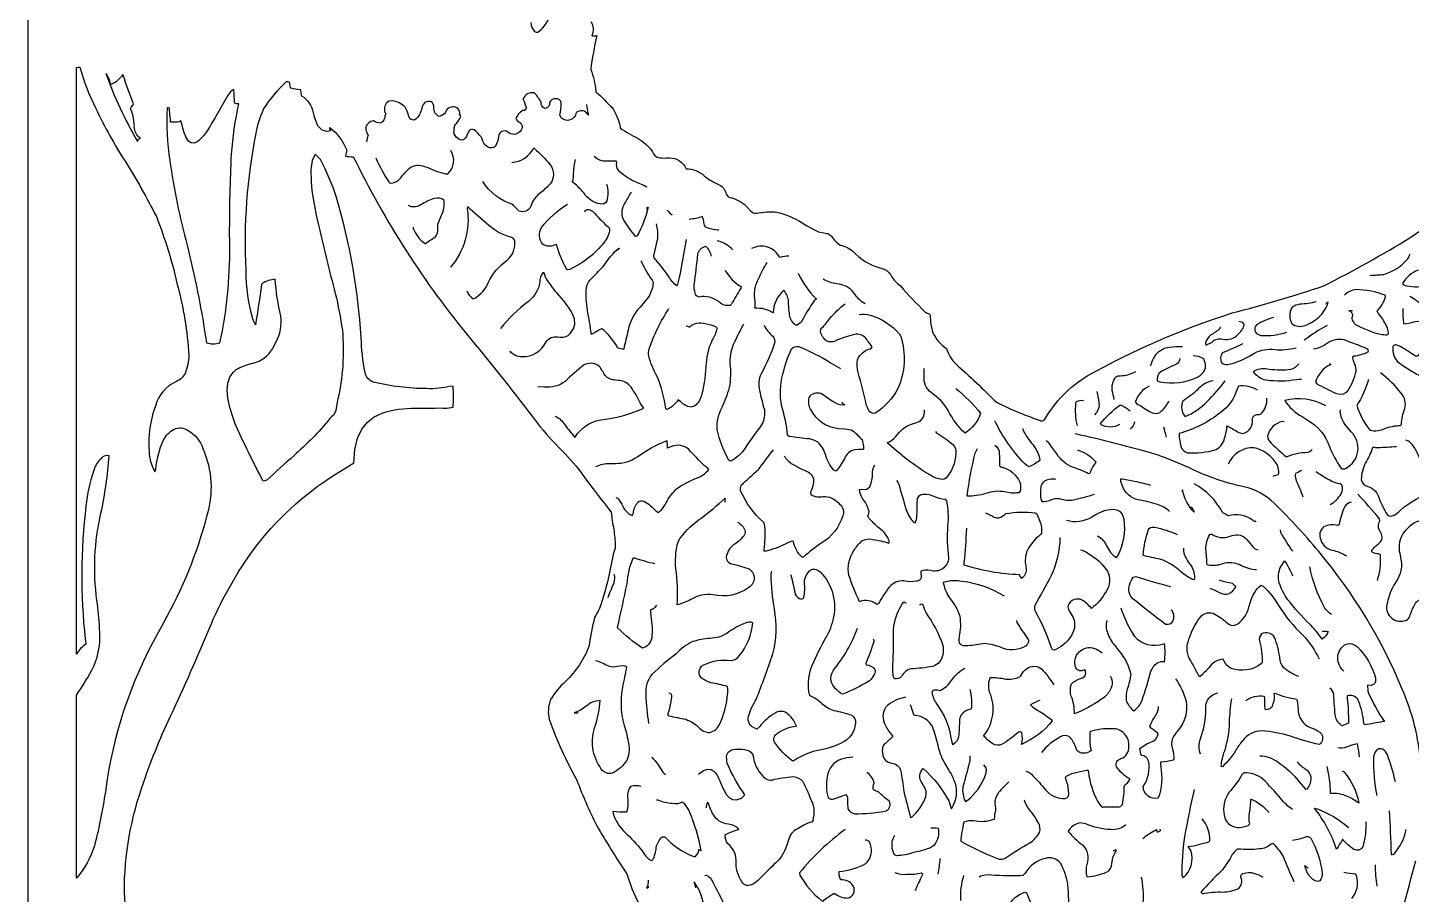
# Model space of a CAD drawing. Extents: x 1.4 to 96.1, y 1 to 80.1.
# Drawn here: x 22.92 to 37.49, y 58.17 to 67.3 of the extents above; entities that cross this region are included whole.
import ezdxf

# ---------------------------------------------------------------- set-up
doc = ezdxf.new("R2010")
doc.units = 0
doc.linetypes.add('0', pattern=[0])
doc.layers.add('1', color=7, linetype='0')

msp = doc.modelspace()

# ---------------------------------------------------------------- linework, layer by layer
at = {"layer": '1'}
msp.add_lwpolyline([(52.935673, 80.146736), (22.935673, 80.146736), (22.935673, 80.118958), (22.921783, 80.118958), (22.921783, 42.118965), (52.921783, 42.118965), (52.921783, 42.146744), (52.935673, 42.146744)], close=True, dxfattribs=at)
for points in [[(28.219883, 67.348724, 0.180106), (28.256884, 67.255211, 0.228585), (28.29196, 67.249832, 0.139585), (28.405794, 67.387749)], [(28.850063, 67.359016, -0.237573), (28.862162, 67.213226), (28.862904, 67.208351, 0.040184), (28.913027, 67.212288, 0.024789), (28.848402, 66.853584, -0.074087), (28.902134, 66.628571), (28.907534, 66.615654, -0.034327), (29.072035, 66.451775), (29.073158, 66.455276), (29.07284, 66.459511, -0.075355), (29.160236, 66.256042), (29.160101, 66.246262), (29.157001, 66.240974, 0.04537), (29.348045, 66.129326, -0.105131), (29.499313, 65.988937, 0.314037), (29.563875, 65.930138, 0.095591), (29.641611, 65.924278), (29.678698, 65.924133, -0.301096), (29.852055, 65.810913, -0.194696), (30.044415, 65.7351, 0.084783), (30.200462, 65.642342, -0.239147), (30.273493, 65.543137, 0.275434), (30.331974, 65.503746, -0.147913), (30.497751, 65.400566), (30.531839, 65.367325, 0.254363), (30.595152, 65.340645, -0.080604), (30.808973, 65.352966, -0.102669), (31.115799, 65.21209), (31.247286, 65.147324), (31.32147, 65.132683, -0.236747), (31.39871, 65.079697, 0.101426), (31.475254, 65.006989, -0.15401), (31.638386, 64.911674, 0.135956), (31.932161, 64.75589, -0.182213), (32.013344, 64.679482, 0.085092), (32.105019, 64.578918, 0.02067), (32.369297, 64.301178, 0.066077), (32.41246, 64.282692, -0.137799), (32.423134, 64.267693, 0.074519), (32.449944, 64.082779, 0.129091), (32.592857, 63.91748, 0.111741), (32.694164, 63.750809, -0.016649), (33.118546, 63.351006, 0.032816), (33.598843, 63.152748), (33.625927, 63.16568, -0.129402), (34.075909, 63.627594, -0.051087), (35.60157, 64.291199, 0.018583), (36.564304, 64.577202, 0.021866), (37.481121, 65.089249, 0.103119), (38.098881, 65.716461, -0.049353)], [(23.949707, 58.07151), (23.939314, 58.188698, -0.08734), (24.145252, 59.355007, -0.031894), (24.44692, 60.088882, 0.00878), (24.879135, 61.072659, -0.056735), (25.339409, 61.851379, -0.092198), (26.215984, 62.625069), (26.356144, 62.711601), (26.365356, 62.854843), (26.393478, 62.97242), (26.438356, 63.066833), (26.497835, 63.140587), (26.569756, 63.196228), (26.651966, 63.236244, -0.088591), (27.006388, 63.288151, -0.006593), (27.33445, 63.290291), (27.399086, 63.298126, 0.061103), (27.399502, 63.518066), (27.376333, 63.519211, -0.074713), (27.123188, 63.495193, -0.059541), (26.559452, 63.56274, -0.257765), (26.473368, 63.663902, -0.042011), (26.432762, 64.034248, 0.055087), (26.172913, 65.50901, 0.042961), (26.004269, 65.906143), (25.948572, 65.962891), (25.915928, 65.895927), (25.902245, 65.799553), (25.904837, 65.678337, 0.040335), (25.986912, 65.202431, 0.01012), (26.160063, 64.49707, -0.019807), (26.234264, 64.111961, -0.076617), (26.184616, 63.368568), (26.170088, 63.290443, -0.214215), (26.12063, 63.196484), (26.100241, 63.175282, -0.042149), (25.722767, 62.788284, 0.005942), (25.440241, 62.529968), (25.400728, 62.52076, -0.018497), (25.103727, 63.132309, -0.046614), (25.029404, 63.396217), (25.023151, 63.476906), (25.0298, 63.55043), (25.05117, 63.615303, -0.205605), (25.174761, 63.723957, -0.034045), (25.325788, 63.772511, 0.212036), (25.515726, 63.946968), (25.535965, 63.986755, 0.163249), (25.586065, 64.256683, -0.034915), (25.527039, 64.647156, 0.121644), (25.389997, 64.600227), (25.384129, 64.586418, -0.006106), (25.319099, 64.167839), (25.2953, 64.216446, -0.066513), (25.220383, 64.73864, -0.0598), (25.325985, 66.18647, -0.056897), (25.405226, 66.436218, -0.062513), (25.645918, 66.727608, -0.147627), (25.675896, 66.723701), (25.683437, 66.661362), (25.692068, 66.661407, 0.043227), (25.791422, 66.645576), (25.792797, 66.641769), (25.799753, 66.584785), (25.80513, 66.578293, -0.22327), (25.926105, 66.399155, 0.019967), (25.964121, 66.283623), (25.974232, 66.266899, 0.351883), (26.112898, 66.212914, -0.255279), (26.103359, 66.246109, -0.114643), (26.281454, 66.007355, -0.031199), (26.265879, 65.943512, 0.042031), (26.347921, 65.934677), (26.379221, 65.879623, 0.061069), (27.633608, 63.960861, -0.007606), (28.31727, 63.093784, 0.031121), (28.57897, 62.808578, -0.039173), (28.794197, 62.544262, 0.007988), (29.064905, 62.194901, 0.031209), (29.091354, 62.011253, -0.021856), (29.107723, 61.838455), (29.105408, 61.815773, 0.029598), (29.043032, 61.539356, -0.0313), (28.938818, 61.173378, 0.029595), (28.889999, 61.083267, 0.036974), (28.832012, 60.788597, -0.116851), (28.583311, 60.411224, 0.074741), (28.426331, 60.2202, 0.155691), (28.412777, 60.008553, 0.040889), (28.703264, 59.370171, 0.027972), (28.909777, 58.897301, 0.015228), (29.227831, 58.383942, 0.036219), (29.357203, 58.063644)], [(28.804392, 66.486099, 0.050361), (28.825682, 66.374237), (28.819368, 66.382561, 0.447966), (28.696184, 66.401291, -0.620908), (28.537481, 66.346886, -0.272839), (28.530067, 66.408638, 0.053508), (28.537657, 66.508278, 0.436422), (28.476038, 66.544937, 0.464323), (28.414177, 66.487144, -0.364896), (28.360954, 66.444923, -0.272914), (28.326614, 66.510796, 0.043959), (28.262194, 66.603149), (28.250559, 66.609306, 0.358572), (28.13883, 66.548859), (28.138609, 66.538727, -0.043592), (28.170074, 66.455513, -0.425158), (28.134109, 66.422279, 0.163577), (28.059708, 66.339172, 0.001775), (28.085188, 66.305634, -0.611326), (28.10676, 66.20356, -0.420843), (27.974621, 66.196152, 0.622379), (27.878513, 66.147903, -0.112118), (27.846022, 66.049026, -0.360643), (27.763597, 66.039307, -0.217883), (27.714813, 66.099861, -0.008758), (27.69697, 66.144737, 0.051085), (27.621534, 66.220291, 0.359191), (27.56933, 66.208618), (27.557276, 66.19046, -0.129257), (27.512762, 66.116714), (27.497805, 66.112206, -0.44392), (27.409843, 66.215118, -0.078646), (27.416821, 66.264252, 0.068087), (27.481766, 66.359695, 0.321498), (27.469166, 66.37925, 0.589477), (27.380554, 66.458534), (27.367624, 66.454613, 0.24024), (27.321772, 66.406456, -0.199025), (27.252354, 66.360382, -0.343918), (27.198885, 66.457184, 0.254515), (27.169121, 66.515648, 0.495067), (27.070856, 66.448204, -0.171736), (26.997522, 66.323753, -0.468227), (26.93186, 66.373268, 0.071944), (26.894962, 66.459724, 0.164153), (26.759876, 66.524223), (26.726744, 66.520607), (26.699169, 66.503685), (26.679953, 66.470451, 0.118344), (26.680977, 66.40239, -0.552582), (26.681459, 66.372314, -0.325956), (26.636572, 66.291687, -0.163861), (26.563452, 66.314415, 0.300534), (26.479906, 66.247894, 0.089337), (26.497663, 66.170563, -0.343656), (26.507101, 66.159142, 0.118156), (26.490723, 66.099327), (26.480265, 66.097214)], [(26.586138, 65.924126, 0.045069), (26.730637, 65.660912), (26.754457, 65.657555, 0.20548), (26.845106, 65.711609, -0.035362), (26.944183, 65.818199, -0.255385), (27.098848, 65.835388), (27.126127, 65.826248, 0.04753), (27.321165, 65.755562), (27.345976, 65.757584, 0.361346), (27.376067, 66.00132)], [(28.017675, 65.877182, 0.263169), (28.251163, 66.030807), (28.276394, 66.002663, -0.057273), (28.435345, 65.832596, -0.359953), (28.397295, 65.62561, -0.04008), (28.292957, 65.536316, 0.128093), (28.216331, 65.408867, -0.396628), (28.095238, 65.36499, -0.056826), (28.029203, 65.432846, -0.17812), (27.712243, 65.675339)], [(29.015081, 65.649017, -0.138322), (29.018049, 65.470009, -0.372823), (28.946777, 65.43895, -0.201065), (28.775778, 65.554741, 0.054205), (28.668947, 65.660797), (28.658052, 65.674438, 0.073199), (28.668341, 65.765068, -0.034268), (28.686851, 65.907944)], [(29.441795, 65.616661, 0.024517), (29.310467, 65.674522, -0.094452), (29.137596, 65.797058, -0.197625), (29.122925, 65.875221), (29.118246, 65.889725, -0.004409), (28.980122, 65.891151, -0.149602), (28.883791, 65.940307)], [(29.441792, 65.373917, 0.369497), (29.44075, 65.39312, -0.45843), (29.453281, 65.404434, -0.076367), (29.334541, 65.099434), (29.321577, 65.095322, -0.025929), (29.196863, 65.270279, -0.28521), (29.213615, 65.454285, 0.005505), (29.277677, 65.5681)], [(26.980022, 65.195908), (26.981394, 65.182571, 0.146068), (27.098557, 65.026756), (27.110641, 65.023087, -0.022938), (27.210737, 65.090218, 0.271115), (27.238382, 65.181595, -0.136073), (27.250006, 65.250061), (27.275726, 65.31562, 0.130283), (27.30706, 65.476494), (27.283157, 65.494148, 0.188071), (27.179947, 65.489273, 0.060974), (27.046991, 65.421745, -0.13567), (26.958654, 65.408867), (26.930788, 65.422455)], [(27.54343, 64.522926, 0.075861), (27.604284, 64.440994), (27.627222, 64.447281, 0.170147), (27.768814, 64.609802, -0.124293), (27.970774, 64.846176, 0.250937), (28.048376, 65.055428), (28.029516, 65.08342, -0.122923), (27.776468, 65.213966, -0.022103), (27.552427, 65.410507), (27.548433, 65.388557, -0.218595), (27.373901, 64.77516)], [(28.785322, 65.357735, -0.460565), (28.846779, 65.372566, -0.078755), (28.872869, 65.357437, 0.02712), (29.021957, 65.206146), (29.038605, 65.195915), (29.04707, 65.174072, -0.165905), (28.989758, 65.035912, -0.119175), (28.627512, 64.749374), (28.602482, 64.744232), (28.594046, 64.755798, -0.058866), (28.488476, 65.011642), (28.464317, 65.005737, -0.288524), (28.346195, 65.015572, -0.335892), (28.330805, 65.189781, -0.088327), (28.604794, 65.438652)], [(30.196737, 65.163544, -0.09732), (30.056557, 65.196632), (30.052643, 65.204163, -0.166809), (30.039146, 65.25927, 0.075095), (30.024345, 65.305588, -0.058713), (29.884914, 65.276817)], [(29.852087, 65.066444, -0.014961), (29.763931, 64.592903), (29.75198, 64.576416, -0.078662), (29.668642, 64.678619, 0.016079), (29.535694, 64.85257), (29.516562, 64.870689), (29.512714, 64.890472, 0.0051), (29.554499, 65.07312, 0.101656), (29.540264, 65.228271)], [(29.376146, 64.839882), (29.386353, 64.823853, 0.050213), (29.494312, 64.636604), (29.50555, 64.614571, -0.187399), (29.413198, 64.40744), (29.367813, 64.354057, 0.139887), (29.243731, 64.109848, 0.009313), (29.196924, 63.911629), (29.192131, 63.908813, -0.029362), (29.136536, 63.919128), (29.131226, 63.924576), (29.122076, 63.945381, 0.072003), (28.973719, 64.121208), (28.961941, 64.125427, -0.024603), (28.855227, 64.066193, 0.018485), (28.813662, 64.322319, -0.054124), (28.803495, 64.554176, -0.189172), (28.870661, 64.666573, 0.003597), (28.991375, 64.794525, -0.075154), (29.143404, 64.974274, -1.004128), (29.143923, 64.965973, -0.009267), (29.129972, 64.953163)], [(30.262386, 64.742798, 0.128108), (30.430691, 64.568726), (30.428404, 64.553459, 0.014059), (30.331064, 64.383453), (30.315008, 64.370598, -0.256259), (30.199133, 64.40757, 0.220336), (29.988678, 64.459282, -0.365477), (29.948486, 64.49926, -0.082159), (29.937803, 64.590019, 0.011519), (29.975828, 64.91156, -0.274524), (30.055954, 64.993446, -0.210891), (30.114677, 64.888443)], [(30.344444, 64.953163), (30.342478, 64.959549, 0.117585), (30.196167, 65.048561), (30.180326, 65.050262)], [(30.93527, 64.888443, 0.105685), (30.840069, 64.874649, 0.416268), (30.541381, 64.969346)], [(31.033735, 64.710434, 0.100304), (31.224493, 64.439758), (31.202587, 64.419296, 0.039625), (31.073637, 64.210602, -0.102944), (31.022795, 64.164246), (31.004978, 64.16256, -0.206761), (30.942606, 64.272697, -0.043414), (30.931448, 64.416794, 0.146645), (30.88191, 64.529922, 0.20969), (30.768728, 64.292183, 0.157845), (30.576693, 64.340683, 0.060779), (30.573442, 64.474747, -0.135547), (30.614857, 64.650757, -0.03331), (30.705506, 64.8237)], [(37.050262, 64.687035, 0.011066), (37.196415, 64.697838, 0.145733), (37.448551, 64.859665, 0.069331), (37.472827, 64.909264)], [(37.557343, 64.742592, 0.158843), (37.393803, 64.601013), (37.406078, 64.586098, 0.123636), (37.640694, 64.577217, 0.085611), (38.088963, 64.719765, 0.087981), (38.172199, 64.755775, 0.270494), (38.175762, 64.84346, 0.410429), (38.11256, 64.890411, 0.053402), (38.0457, 64.881912, 0.027273), (37.842335, 64.88131, 0.128833), (37.684113, 64.812035)], [(28.013968, 63.868935, -0.013889), (27.998442, 63.890251, 0.229282), (28.125387, 63.834141, 0.313962), (28.378849, 63.986477, -0.298042), (28.500765, 64.039963), (28.532043, 64.037498, 0.248634), (28.63265, 64.073578), (28.668774, 64.122536), (28.682358, 64.174187), (28.676941, 64.227974), (28.656061, 64.283333, 0.061583), (28.494457, 64.49894, -0.033863), (28.374275, 64.667282), (28.357113, 64.714828), (28.346333, 64.714806, 0.163909), (28.311899, 64.615181, -0.201667), (28.192724, 64.41375, 0.063787), (27.899082, 64.127861)], [(31.739443, 64.386772, -0.132113), (31.619507, 64.503845, 0.20498), (31.440849, 64.597672, -0.086015), (31.296331, 64.645698)], [(36.867149, 64.312035, 0.035241), (36.830341, 64.312737, -0.53812), (36.859375, 64.239326), (36.859375, 64.2304, 0.075953), (36.889515, 64.17852, 0.075371), (37.1646, 64.06633, 0.043486), (37.230698, 64.062492), (37.245811, 64.075806, 0.149833), (37.212223, 64.180595, 0.060183), (37.132744, 64.293488), (37.126034, 64.312263, 0.12445), (37.215336, 64.461594), (37.212811, 64.477051, 0.092886), (36.904137, 64.537216, 0.170726), (36.782635, 64.478706)], [(31.673803, 64.273506, -0.163438), (31.789627, 64.266495, -0.156065), (32.099701, 64.066925), (32.113213, 64.043129, -0.178415), (32.08284, 63.495689, -0.128811), (31.843224, 63.237091, -0.392379), (31.777044, 63.26469, -0.056433), (31.748671, 63.326477, 0.025243), (31.663061, 63.664207, -0.088845), (31.657951, 63.797089), (31.666771, 63.821724, -0.204859), (31.796488, 63.915115), (31.810411, 63.93364, 0.034644), (31.732836, 64.037102, 0.274275), (31.611917, 64.061691, 0.061132), (31.416124, 63.991821, -0.14991), (31.335613, 63.993393, -0.180048), (31.267382, 64.093643), (31.269733, 64.119881, 0.036349), (31.363369, 64.231209, -0.04915), (31.526096, 64.386772)], [(36.486835, 64.409264, -0.047943), (36.313709, 64.382927, 0.080089), (36.232922, 64.354073, 0.293035), (36.230434, 64.18174), (36.243866, 64.168358, 0.248977), (36.387959, 64.168091, 0.200075), (36.604645, 64.377319), (36.610744, 64.407837, 0.175362), (36.585434, 64.381485)], [(37.402401, 64.339813), (37.398746, 64.332329, 0.03643), (37.404434, 64.187302), (37.408756, 64.17572, 0.045212), (37.513222, 64.198708, -0.19882), (37.687031, 64.164482, 0.078634), (37.790066, 64.123329), (37.787601, 64.146591), (37.772827, 64.179245), (37.752655, 64.212471, 0.093108), (37.472828, 64.464813)], [(29.852087, 64.160225, -0.049372), (29.884697, 64.142654, -0.267562), (30.05382, 64.17942, -0.055216), (30.172506, 64.143341), (30.175846, 64.126839, -0.086968), (30.128654, 64.006737, 0.107404), (30.064667, 63.763779, -0.038351), (30.019976, 63.43996), (30.010185, 63.411331, -0.203748), (29.929487, 63.305222), (29.901825, 63.299965, -0.174627), (29.797306, 63.356522), (29.770403, 63.376137, -0.146161), (29.649666, 63.274811), (29.640209, 63.280289, 0.062866), (29.548746, 63.622437, -0.06791), (29.460442, 63.836048, -0.090388), (29.463942, 63.914314, -0.062289), (29.67156, 64.338226)], [(36.036095, 64.242592, 0.073238), (35.858269, 64.165253, 0.585862), (35.884743, 64.059914), (35.9058, 64.054588, 0.105203), (36.176952, 64.089813)], [(30.67268, 64.160225, 0.091313), (30.7649, 64.045509, -0.222774), (30.783678, 63.971863, -0.047532), (30.641279, 63.651894, 0.159503), (30.626276, 63.474075, 0.024224), (30.676453, 63.274464, -0.162196), (30.65065, 63.119431, 0.005314), (30.445288, 62.829071, -0.10841), (30.319666, 62.729599), (30.304199, 62.73967, -0.075588), (30.178701, 63.065521, -0.144621), (30.23317, 63.298946, 0.034067), (30.310469, 63.506187, 0.068788), (30.317068, 63.759678, -0.135977), (30.38168, 64.023102, -0.000745), (30.45933, 64.176407)], [(35.472672, 64.14537), (35.477047, 64.136406), (35.472713, 64.126518, -0.053018), (35.374565, 64.056664, 0.17299), (35.319744, 63.972977), (35.323021, 63.953606, 0.120986), (35.40773, 64.001137, -0.212087), (35.505905, 64.01487, 0.258599), (35.661102, 64.06369, 0.12349), (35.727013, 64.159004, 0.371505), (35.700218, 64.19519), (35.669868, 64.200928)], [(35.712128, 63.964813, -0.006118), (35.498695, 63.870438, 0.31793), (35.493805, 63.765045, 0.178055), (35.549782, 63.747932, 0.098766), (35.835365, 63.869209, -0.153117), (36.050545, 63.905811, 0.07207), (36.275551, 63.923149)], [(36.627693, 63.756485), (36.626526, 63.759605, 0.012481), (36.638771, 63.747398, 0.222357), (36.47802, 63.562408), (36.491947, 63.544373, 0.009588), (36.688374, 63.447075), (36.717648, 63.438736, 0.296262), (36.819801, 63.471687, 0.080921), (36.906193, 63.679661, 0.14235), (36.889912, 63.753918, -0.052542), (36.87064, 63.824333), (36.881828, 63.839493, 0.098164), (37.031502, 63.88237), (37.036732, 63.892349), (37.032581, 63.903229), (37.01857, 63.915192, 0.009817), (36.779572, 64.007545, 0.23425), (36.582943, 63.958107, -0.093159), (36.458664, 63.909264)], [(37.670029, 63.978699, 0.549083), (37.593552, 63.933838), (37.587208, 63.90239, -0.232759), (37.545918, 63.833679), (37.529289, 63.837669), (37.508926, 63.8489, 0.04206), (37.355305, 63.944794), (37.333351, 63.952126, 0.611827), (37.292297, 63.918789, 0.298244), (37.383858, 63.74823, 0.047436), (37.601833, 63.620247), (37.610691, 63.609962, 0.121244), (37.638012, 63.451008, 0.259706), (37.716652, 63.408398, 0.160531), (37.74194, 63.423706, 0.071786), (37.778229, 63.536293, 0.063897), (37.881683, 63.891537, 0.118442), (37.867226, 63.950928)], [(31.493269, 63.351089, 0.077493), (31.524189, 63.322815, -0.196365), (31.427191, 63.342907, -0.042846), (31.289272, 63.433578, 0.33976), (31.155615, 63.416023), (31.145447, 63.399124, 0.212643), (31.163876, 63.273975, 0.255489), (31.455046, 63.076134), (31.523552, 63.069611, -0.12252), (31.609079, 63.051559, -0.012757), (31.704733, 62.957336, -0.059312), (31.720997, 62.856789), (31.713158, 62.852684), (31.667887, 62.852997), (31.630875, 62.849083, 0.289146), (31.519283, 62.756569, -0.050465), (31.431797, 62.625237), (31.407988, 62.636192, -0.133013), (31.321074, 62.799854, 0.12259), (31.238079, 62.929558, 0.126357), (31.154772, 62.96476, -0.033166), (30.938992, 62.991676), (30.920818, 63.004852, 0.049729), (30.860544, 63.307976, -0.12179), (30.871977, 63.646732, -0.059184), (30.963383, 63.911995, -0.286467), (31.037331, 63.936974, -0.049822), (31.379593, 63.764175), (31.476858, 63.707115)], [(34.742352, 63.733902, -0.064604), (34.799526, 63.856106, -0.210165), (34.940784, 63.929638, -0.060014), (35.078274, 63.937034)], [(35.050102, 63.812035, -0.219625), (35.014462, 63.75164, 0.038763), (34.848438, 63.671345, 0.279199), (34.813148, 63.578339), (34.840706, 63.567749, 0.165512), (35.234909, 63.614777), (35.26878, 63.637428, 0.312785), (35.317757, 63.767059), (35.301235, 63.809662, 0.117956), (35.19096, 63.839813)], [(28.473497, 63.205444, -0.160533), (28.576267, 63.112225, 0.01266), (28.682734, 62.981392, -0.247921), (29.002392, 63.172688, 0.078308), (29.406958, 63.290024, -0.076232), (29.360401, 63.36533, 0.050074), (29.258303, 63.527851, 0.18365), (29.138525, 63.581436), (29.108343, 63.584549, -0.197137), (28.999479, 63.631805, 0.028995), (28.938696, 63.730873, 0.301661), (28.772102, 63.740921, 0.015154), (28.579733, 63.570938, -0.201805), (28.359814, 63.511009), (28.292967, 63.512909)], [(32.69133, 63.496727, -0.046175), (32.952343, 63.237358, -0.177265), (32.789799, 63.025894, -0.096282), (32.612877, 63.264107, 0.111831), (32.431541, 63.452332, -0.244932), (32.357487, 63.623062, -0.026308), (32.359077, 63.708206)], [(34.359905, 63.381485, -0.00714), (34.33815, 63.474892, -0.188134), (34.37458, 63.6157, -0.238374), (34.427074, 63.629707, 0.107346), (34.585278, 63.673149)], [(36.331894, 63.589813), (36.305702, 63.589302), (36.279556, 63.587624, -0.07266), (35.95858, 63.582539, -0.176294), (35.823135, 63.672752), (35.839397, 63.686516, -0.164584), (35.991646, 63.700516, 0.061395), (36.220066, 63.698135, 0.177668), (36.303722, 63.756485)], [(37.036175, 63.589813, -0.065468), (36.913315, 63.316376, 0.087458), (37.042316, 63.068638, 0.232567), (37.111961, 63.051273, 0.098486), (37.206966, 63.075043, -0.075701), (37.372631, 63.107079), (37.384785, 63.118294, -0.109041), (37.419086, 63.283974, 0.25366), (37.37915, 63.446594, 0.071863), (37.162945, 63.659263)], [(34.726131, 63.52037, 0.205111), (34.583199, 63.35746), (34.584408, 63.350662, 0.218658), (34.637283, 63.315285, 0.059958), (34.772358, 63.234806, 0.28442), (34.85862, 63.25898, 0.101672), (34.937416, 63.367592)], [(35.867069, 63.478706, 0.180658), (35.665928, 63.519684), (35.653114, 63.490044, -0.17491), (35.478676, 63.243599, -0.101817), (35.041603, 63.021034, 0.075305), (35.067986, 62.869057, 0.210484), (35.130009, 62.820114, 0.096222), (35.431301, 62.853085, 0.226234), (35.521961, 62.972748, 0.067586), (35.545906, 63.10228, -0.032865), (35.657074, 63.040016, 0.084878), (35.717648, 63.022682, 0.380985), (35.814011, 63.172302, -0.422976), (35.870926, 63.221039), (35.885277, 63.223274), (35.899632, 63.225487, 0.244033), (35.965671, 63.39537)], [(35.402245, 63.575928), (35.377945, 63.573158, 0.13701), (35.231838, 63.479713, -0.060765), (35.080681, 63.365219, 0.271014), (35.106483, 63.199547, 0.101812), (35.33659, 63.35968, 0.040592), (35.529015, 63.575928)], [(34.035938, 63.367592, 0.15388), (33.958912, 63.353874), (33.9534, 63.343109, 0.08999), (33.968273, 63.105133)], [(34.176792, 63.464813, -0.020492), (34.201427, 63.324055, -0.210993), (34.151439, 63.219826)], [(36.585434, 63.312035, 0.194736), (36.154819, 63.36792, 0.123601), (36.336452, 63.200676), (36.390026, 63.166603, -0.190164), (36.624989, 62.884396, 0.057619), (36.746376, 62.658939, 0.375769), (36.801357, 62.658077, 0.501562), (36.855061, 63.037888), (36.816048, 63.086807, -0.152418), (36.73922, 63.241676), (36.740376, 63.27037)], [(32.477974, 63.043617, 0.060324), (32.493809, 63.023972, -0.036961), (32.660851, 62.907722, -0.220238), (32.693428, 62.806828, -0.170203), (32.58606, 62.550293, -0.2513), (32.51302, 62.544975, -0.046389), (32.45713, 62.563698, -0.059933), (31.988199, 62.910286), (31.973412, 62.927574, 0.157738), (32.056751, 62.987427), (32.098816, 63.034561, -0.160361), (32.235882, 63.123886), (32.270611, 63.135544, 0.358335), (32.361931, 63.244476), (32.363098, 63.27018)], [(34.416248, 63.117592, -0.267911), (34.221626, 63.114113), (34.216248, 63.127655, -0.072128), (34.418995, 63.318977), (34.433197, 63.320366, -0.079277), (34.528935, 63.256485)], [(33.397041, 63.075996), (33.398315, 63.061142, 0.077978), (33.506161, 62.901337, -0.085994), (33.574142, 62.762405), (33.574711, 62.738976, -0.079109), (33.462746, 62.669815), (33.44014, 62.684006), (33.414429, 62.705711, -0.076092), (33.101628, 63.156899)], [(34.57119, 63.14537), (34.573147, 63.138138, -0.100225), (34.526966, 63.066414)], [(36.148781, 63.14537), (36.132996, 63.147423, 0.310869), (35.97406, 62.993172, 0.156076), (35.989429, 62.944221, 0.029783), (36.173897, 62.774803, -0.110679), (36.39307, 62.824142, 0.159546), (36.444581, 62.853706)], [(29.113554, 62.347778, -0.255459), (29.148371, 62.32045, -0.061863), (29.197819, 62.233284, 0.157826), (29.283386, 62.158577), (29.297342, 62.18541, -0.126878), (29.345446, 62.298668, -0.281379), (29.406233, 62.310928, -0.089269), (29.535357, 62.206871), (29.561436, 62.188309, 0.096168), (29.665131, 62.329163, -0.08664), (29.77142, 62.454964, -0.048421), (29.99165, 62.562923, 0.11043), (30.090359, 62.641808), (30.079288, 62.661026), (30.04785, 62.682877, -0.016559), (29.880379, 62.854855, 0.279324), (29.698265, 62.88485), (29.657635, 62.868721, 0.012516), (29.652596, 62.943687, 0.063836), (29.430645, 62.833694), (29.337742, 62.774147, -0.165701), (29.109806, 62.703941), (29.051466, 62.702202, 0.126705), (28.900207, 62.671425)], [(33.971451, 62.849434, -0.126843), (34.166744, 62.723984), (34.162445, 62.711609, 0.118642), (34.102142, 62.599709), (34.08926, 62.598732, 0.047638), (33.930008, 62.662441, -0.154642), (33.754391, 62.807358, -0.004867), (33.670876, 62.922832), (33.657623, 62.935352), (33.643219, 62.946533)], [(37.588306, 59.464813), (37.586552, 59.549095, 0.08302), (37.391018, 60.329861, 0.076802), (36.512596, 61.778488, 0.030519), (36.008564, 62.319748, 0.135483), (35.678635, 62.469582, -0.053417), (35.150318, 62.658897, 0.021661), (34.814621, 62.796692, 0.014612), (33.950138, 63.018196)], [(37.331974, 62.881485, 0.004197), (37.133862, 62.869934), (37.11211, 62.872234), (37.090736, 62.876877), (37.07877, 62.870522, -0.044566), (37.003998, 62.713432, 0.112167), (36.960594, 62.534985, 0.30416), (37.030426, 62.464977, -0.261987), (37.147564, 62.337513, 0.042145), (37.230919, 62.168518, 0.376376), (37.305134, 62.162827, 0.093059), (37.368134, 62.211491, -0.092394), (37.728378, 62.418251), (37.728085, 62.437706), (37.708374, 62.470757, 0.006992), (37.532345, 62.85442, 0.090649), (37.455563, 62.942833), (37.430573, 62.950928)], [(30.886032, 62.784706, 0.136167), (30.973017, 62.699665, 0.027296), (31.142223, 62.614555, -0.321896), (31.191856, 62.490959, -0.09143), (31.160746, 62.402565), (31.166113, 62.375648, 0.147024), (31.295351, 62.356792, -0.228665), (31.45289, 62.293648), (31.468164, 62.279472, -0.344465), (31.500975, 62.153202, -0.191), (31.274775, 61.866657, 0.034006), (31.089125, 61.72049), (31.073442, 61.721008, -0.172709), (30.982931, 61.885384), (30.970251, 61.888794), (30.949787, 61.881565, -0.034285), (30.73469, 61.792931), (30.694191, 61.781914), (30.674976, 61.783745), (30.674768, 61.798943, 0.044308), (30.681803, 62.045246), (30.67724, 62.065002), (30.67065, 62.084183, -0.117171), (30.426949, 62.419254, -0.225059), (30.434368, 62.479706, -0.004831), (30.61474, 62.643219, -0.004233), (30.771153, 62.849434)], [(33.101627, 62.897972, -0.296085), (33.149437, 62.810116, -0.014841), (33.150757, 62.688545, 0.338506), (33.18351, 62.667416, -0.219029), (33.365417, 62.509663, -0.141225), (33.368099, 62.414719), (33.353931, 62.397484, -0.096365), (33.203529, 62.406925, 0.13471), (33.008125, 62.39077, -0.086528), (32.812294, 62.363083, -0.031505), (32.896816, 62.815216), (32.908291, 62.842964), (32.921097, 62.865616)], [(36.031994, 62.574165, -0.018099), (36.088894, 62.591476, 0.233756), (36.054165, 62.723335, 0.185159), (35.830757, 62.872437, 0.315851), (35.560321, 62.69751)], [(32.067684, 62.525787), (32.079952, 62.50827), (32.091007, 62.485435, -0.012079), (32.167542, 62.221035, 0.088582), (32.246716, 62.086487), (32.264751, 62.081238), (32.272781, 62.098396), (32.278339, 62.117943, 0.029292), (32.285019, 62.303787), (32.287525, 62.323624, -0.441635), (32.358559, 62.382614, -0.131087), (32.455475, 62.360962, 0.039832), (32.578243, 62.329033), (32.592377, 62.320686, -0.076943), (32.605427, 62.046791, 0.049633), (32.615982, 61.709457, -0.486129), (32.423855, 61.579521, 0.158587), (32.323643, 61.570572), (32.322834, 61.548378), (32.327957, 61.521355, -0.457954), (32.279888, 61.4678, -0.103784), (32.145237, 61.468967, 0.227852), (31.992128, 61.406593, 0.022619), (31.874386, 61.227585), (31.861982, 61.22123, 0.27317), (31.678825, 61.250648, -0.035527), (31.566387, 61.52924, -0.20474), (31.619364, 61.788189, -0.085618), (31.704088, 61.890198, -0.21094), (31.817564, 61.907017, -0.038081), (31.987762, 61.86792), (31.993572, 61.885063, 0.149397), (31.886669, 62.023823, -0.027976), (31.777203, 62.130753), (31.764326, 62.152542, 0.267038), (31.774, 62.218513, 0.108754), (31.709787, 62.336002, -0.110497), (31.676329, 62.43261), (31.696623, 62.436134), (31.726917, 62.431702, 0.364781), (31.7953, 62.48238, 0.103726), (31.815624, 62.618195, -0.101517), (31.837921, 62.687607)], [(36.331894, 62.631485, -0.012589), (36.267582, 62.602249, 0.110846), (36.269543, 62.540855, -0.014507), (36.345982, 62.353706)], [(34.151985, 62.380142, -0.014845), (33.929676, 62.318356, -0.11909), (33.788448, 62.333557, 0.160232), (33.683048, 62.316051, -0.093014), (33.604595, 62.300949), (33.59383, 62.318237, -0.089782), (33.591473, 62.470833, -0.303937), (33.691502, 62.543533, -0.082451), (33.741688, 62.541961)], [(34.939747, 62.202133, 0.119966), (34.815479, 62.273933, 0.043742), (34.610462, 62.32246, -0.243952), (34.444935, 62.468933), (34.427998, 62.516121), (34.429848, 62.543297), (34.44376, 62.543045, -0.035725), (34.742805, 62.477226)], [(35.842396, 62.105034), (35.847424, 62.095131), (35.846809, 62.091049, -0.150567), (35.813419, 62.110893, 0.22747), (35.560738, 62.15419, 0.033326), (35.501934, 62.187782, 0.140391), (35.202339, 62.493423)], [(36.633183, 62.273285, 0.107345), (36.749561, 62.387611, 0.185937), (36.755821, 62.479218), (36.738663, 62.491653, -0.109272), (36.623783, 62.532696, -0.045483), (36.486836, 62.617592)], [(30.393675, 62.088852, -0.188096), (30.474251, 61.995903, -0.229798), (30.45549, 61.938999, -0.097199), (30.35121, 61.849022, 0.18645), (30.274643, 61.718544, 0.320871), (30.320965, 61.652168, -0.0188), (30.505411, 61.601345, -0.601811), (30.512785, 61.40118, -0.21739), (30.13534, 61.323147, 0.179014), (29.902916, 61.273712, -0.059725), (29.758305, 61.216949, 0.056112), (29.744556, 61.601505, -0.071256), (29.760284, 61.850548), (29.773518, 61.886505), (29.791117, 61.918076, -0.086957), (30.012585, 62.130383, 0.015106), (30.263405, 62.340424, 0.075648), (30.262387, 62.299225)], [(35.169514, 62.250679, -0.135069), (35.199577, 62.194511, -0.14599), (35.083187, 62.418571), (35.079762, 62.42514), (35.075832, 62.42379), (35.071045, 62.412498)], [(37.129784, 61.472908, 0.097004), (37.161888, 61.744133), (37.13966, 61.754959, -0.130016), (37.075306, 61.771477, -0.247371), (37.071449, 61.789246, -0.101702), (37.152992, 61.869923, 0.374676), (37.165638, 61.974968), (37.152493, 62.003677, -0.263352), (37.154568, 62.103874), (37.152515, 62.123505, 0.019911), (36.923489, 62.381485)], [(33.003155, 62.185951, -0.072859), (33.095921, 62.141632, 0.308351), (33.188179, 62.155716), (33.203625, 62.166595), (33.218601, 62.178108, -0.074197), (33.52795, 62.186195), (33.544247, 62.177353), (33.566013, 62.124153, -0.134548), (33.593113, 61.97332), (33.583721, 61.956902, 0.126655), (33.437737, 61.773129, 0.152108), (33.432945, 61.603619, -0.276642), (33.383514, 61.49482, 0.012969), (33.36179, 61.535141, -0.07079), (32.781094, 61.636192), (32.781178, 61.66433, 0.01495), (32.806217, 62.024117)], [(34.184807, 61.943207, -0.188085), (34.277958, 61.83979, 0.13363), (34.382191, 61.714668), (34.396416, 61.734322, 0.15757), (34.463444, 62.11898), (34.4548, 62.148941, 0.330543), (34.369732, 62.218464, 0.171686), (34.176846, 62.170921), (34.122334, 62.141708, -0.211998), (33.856571, 62.105033)], [(36.853062, 62.298149, 0.197598), (36.786911, 62.253082, 0.070742), (36.726944, 62.064323), (36.713329, 62.052925, 0.201342), (36.566929, 62.038475, 0.357676), (36.532845, 61.901352, 0.288599), (36.67384, 61.788551, -0.096488), (36.805222, 61.73246)], [(37.57143, 62.103706, 0.174591), (37.385788, 61.944855, 0.173254), (37.364811, 61.760803), (37.373039, 61.715988, -0.226383), (37.322155, 61.455315, 0.112156), (37.226379, 61.198635, 0.577844), (37.446224, 61.061947, 0.168526), (37.47543, 61.112965, -0.047134), (37.532204, 61.236729, -0.231195), (37.638271, 61.287376, 0.14829), (37.74194, 61.328491), (37.749916, 61.347183, -0.282435), (37.781647, 61.471035), (37.798874, 61.490513), (37.817734, 61.508408, 0.157375), (37.971031, 61.733524, -0.026835), (38.040985, 61.895855, 0.207159), (38.028255, 62.070171, 0.162156), (37.993652, 62.093582, 0.043246), (37.861504, 62.079201), (37.85965, 62.086037, 0.103512), (37.877689, 62.179092), (37.873543, 62.185707, -0.028612), (37.726372, 62.228706)], [(34.00428, 61.797569), (34.020332, 61.793381, -0.140995), (34.288589, 61.571655, -0.281157), (34.273323, 61.357208, -0.103984), (34.118752, 61.180634, 0.070251), (34.023689, 61.267643, 0.433871), (33.873684, 61.21191, 0.231023), (33.885628, 61.154739, 0.02792), (33.928711, 61.082817, -0.260499), (33.897945, 60.879524, -0.152502), (33.727539, 60.738586), (33.70845, 60.742393), (33.699299, 60.764023, 0.042017), (33.527958, 61.155899, -0.151596), (33.527805, 61.212818, 0.000475), (33.699387, 61.529163, 0.104923), (33.790923, 61.927025)], [(35.087456, 61.813751), (35.088211, 61.784668, 0.1303), (35.169331, 61.627346, -0.179259), (35.201275, 61.482475), (35.184326, 61.483398, -0.060065), (35.042141, 61.583607, 0.062561), (34.873768, 61.687294, 0.026326), (34.677849, 61.732018), (34.663403, 61.74015, -0.060024), (34.718983, 62.009495, -0.295277), (34.771908, 62.036194), (34.787788, 62.036278, -0.046754), (35.021809, 61.959389)], [(35.85881, 61.587189), (35.841396, 61.586197, -0.08429), (35.672905, 61.641727, 0.185834), (35.474464, 61.640652, -0.131549), (35.336491, 61.640228, 0.023987), (35.324329, 61.804035, -0.151158), (35.367424, 61.95892, -0.253832), (35.385948, 61.961021, 0.234839), (35.569199, 61.937981), (35.600746, 61.946274, -0.314051), (35.755692, 61.905655, -0.020319), (35.826107, 61.820995, 0.169068), (35.875225, 61.79757)], [(36.104992, 62.007935, 0.046376), (36.113224, 61.976021, 0.023127), (36.236278, 61.781387)], [(29.540264, 61.214989), (29.536238, 61.211601, -0.268231), (29.477476, 61.163628), (29.478146, 61.133232), (29.481071, 61.100037, -0.07255), (29.490828, 60.866554, -0.277824), (29.392614, 60.760277, -0.04796), (29.132006, 60.975945, -0.000244), (29.231834, 61.438812, -0.085017), (29.296951, 61.713837), (29.310003, 61.711632, 0.022225), (29.523853, 61.651924)], [(36.548111, 60.939888, -0.052362), (36.612507, 60.937431, -0.144829), (36.547665, 60.856987, 0.056697), (36.413773, 61.016685, -0.027295), (36.187733, 61.270306, -0.078339), (36.096909, 61.450348, -0.165464), (36.111771, 61.618645), (36.15057, 61.682251, -0.065255), (36.236279, 61.522461)], [(36.649536, 61.115128, -0.138854), (36.568886, 61.196205, -0.07321), (36.416813, 61.61956)], [(29.031496, 61.295914, -0.014648), (29.096039, 61.452732, 0.135083), (29.09714, 61.538643)], [(30.951681, 61.538643), (30.956247, 61.530838, -0.006399), (31.001429, 61.329926, 0.255562), (31.067335, 61.277634, 0.271), (31.09267, 61.295746, 0.070067), (31.098547, 61.449986, -0.215118), (31.164137, 61.586269, -0.300525), (31.241669, 61.580139), (31.263247, 61.56411, -0.268871), (31.397264, 61.056343, -0.085646), (31.306007, 60.842506, 0.030111), (31.160034, 60.534405, 0.130888), (31.149002, 60.273209), (31.169128, 60.256004, -0.089763), (31.280231, 60.179222, 0.086998), (31.407255, 60.103966, -0.044248), (31.596495, 60.054409, -0.304042), (31.635572, 59.971375, -0.275279), (31.48621, 59.762043, -0.078035), (31.221571, 59.680691, 0.091081), (30.996902, 59.581131), (30.975866, 59.570747, -0.07608), (30.782461, 59.770756, -0.403228), (30.814632, 59.864532, -0.139406), (31.014446, 59.939232, 0.155714), (30.902412, 60.083862, 0.264069), (30.788752, 60.076004, 0.102396), (30.627691, 59.935623), (30.598009, 59.908722), (30.56777, 59.923866, -0.421913), (30.515234, 60.063148, -0.063618), (30.589966, 60.22084, 0.012331), (30.766489, 60.701363, 0.118268), (30.781628, 61.173901, -0.032675), (30.74752, 61.538322, -0.046372), (30.754736, 61.571007)], [(33.331394, 61.053169), (33.335663, 61.032249, 0.041611), (33.448132, 60.864685, -0.435822), (33.420822, 60.780346, -0.251338), (33.163795, 60.770142, 0.067497), (32.997513, 60.808792, -0.008523), (32.818447, 60.785278), (32.787834, 60.786072, -0.512345), (32.727551, 60.858658), (32.730011, 60.88118, 0.096841), (32.736748, 61.095627, 0.09149), (32.622257, 61.301407, -0.106643), (32.56295, 61.454971, -0.138157), (32.758617, 61.46743, -0.105796), (33.2001, 61.312095)], [(34.956158, 61.166451), (34.964226, 61.161858, -0.375662), (34.952179, 61.018654, -0.21818), (34.900074, 61.011406, -0.009374), (34.555077, 61.28212, -0.293116), (34.52187, 61.425957, -0.093836), (34.559994, 61.510437), (34.587276, 61.515427, 0.013279), (34.956158, 61.40918)], [(35.366459, 61.392998, -0.041919), (35.482174, 61.340858, 0.134692), (35.561333, 61.333008, 0.177216), (35.63892, 61.40918, -0.052114), (35.605705, 61.441917, -0.005308), (35.464928, 61.473915)], [(36.302216, 60.462814, -0.086448), (36.143494, 60.554195, -0.187382), (36.102859, 60.661259, 0.061337), (36.046421, 60.873688, 0.40884), (35.909676, 60.912132, 0.247434), (35.888123, 60.838562, -0.068503), (35.91647, 60.611855), (35.913769, 60.60479), (35.909622, 60.598518, -0.256934), (35.591381, 60.547226, -0.180165), (35.517662, 60.624153), (35.505527, 60.645813, 0.218031), (35.35384, 60.554131, -0.027964), (35.258923, 60.45916), (35.245602, 60.47818, 0.021705), (35.151974, 60.647282, -0.217355), (35.149719, 60.865276, -0.099017), (35.282227, 61.106422, -0.353956), (35.437565, 61.108421, -0.043164), (35.564407, 61.014507, 0.322578), (35.659725, 61.019093, 0.180969), (35.77644, 61.192039), (35.795002, 61.247879, -0.157521), (35.906006, 61.425369), (35.931168, 61.409401, -0.075725), (36.088215, 61.211861, 0.06405), (36.34304, 60.901146, -0.073654), (36.515282, 60.648598)], [(32.313858, 61.214989, -0.448404), (32.340912, 61.224846, -0.005087), (32.378387, 61.12886, -0.071578), (32.552956, 60.799942, -0.223072), (32.520512, 60.61578, -0.137826), (32.450668, 60.569664, -0.034373), (32.217823, 60.543007, 0.23419), (32.124786, 60.467457, -0.287868), (32.045769, 60.439438), (32.034031, 60.46563, -0.050278), (32.032913, 60.63763, 0.010594), (32.034508, 60.959534, -0.106623), (32.119579, 61.212997), (32.140072, 61.246597, -0.41196), (32.166154, 61.231171)], [(34.283276, 61.053169, 0.182381), (34.290138, 60.921875, 0.104183), (34.36631, 60.78875), (34.409, 60.733101, -0.122859), (34.533485, 60.488388, -0.072516), (34.494675, 60.329449, 0.09107), (34.485561, 60.210785, 0.136691), (34.566341, 60.100899, 0.135262), (34.653713, 60.21241, 0.008399), (34.746254, 60.518955), (34.754379, 60.537354, -0.221988), (34.84375, 60.618561, -0.103496), (34.888027, 60.61869, 0.074771), (34.888153, 60.807983), (34.835625, 60.794365, -0.339125), (34.55455, 60.920013, -0.061077), (34.430981, 61.182632)], [(29.67156, 60.292587, -0.362966), (29.700378, 60.248444, -0.031891), (29.65844, 60.055161), (29.672585, 60.04879, 0.001322), (29.848494, 60.011898, -0.139694), (29.993073, 59.918125, 0.152983), (30.084509, 59.872826, 0.270355), (30.196339, 59.94529), (30.215425, 59.978973, 0.097685), (30.292645, 60.336494), (30.286932, 60.356773, 0.031978), (30.111979, 60.397362, -0.101087), (30.009914, 60.452557, -0.529547), (30.049217, 60.590321, -0.151321), (30.315786, 60.631104, 0.271266), (30.412636, 60.681187, 0.150821), (30.554594, 61.026649), (30.537771, 61.036263, 0.126141), (30.455994, 61.017181, 0.060933), (30.282507, 60.917004, -0.13588), (30.102253, 60.864502, 0.059518), (29.920975, 60.829811, 0.102522), (29.748276, 60.70018, 0.032723), (29.497156, 60.489067, 0.203251), (29.428862, 60.2682, 0.037436), (29.458204, 59.968941)], [(31.82151, 60.858978, -0.161414), (31.829138, 60.828461, -0.013477), (31.745338, 60.601318), (31.74922, 60.585152, -0.236556), (31.837954, 60.538364, -0.258275), (31.832882, 60.485603, -0.128843), (31.78227, 60.418312, -0.048446), (31.499281, 60.276962, -0.17943), (31.378391, 60.414116, -0.177505), (31.403444, 60.529518, 0.083318), (31.657385, 60.972252)], [(34.316101, 60.470596, -0.307109), (34.305466, 60.302753, -0.128026), (34.219162, 60.219666, -0.052322), (33.941113, 60.068481, 0.093393), (33.907215, 60.256454, -0.130248), (33.904579, 60.373871, -0.188675), (33.940434, 60.411533, -0.078319), (34.02639, 60.448921, 0.438414), (34.050652, 60.53244), (34.019882, 60.523827, -0.474854), (33.948395, 60.580219, -0.640135), (34.173286, 60.749352, -0.064693), (34.234043, 60.713341)], [(36.777874, 60.519135, -0.480337), (36.779633, 60.792839, -0.26584), (36.888374, 60.79599), (36.921516, 60.774834, -0.122348), (37.110325, 60.448471), (37.111317, 60.431793, -0.39505), (37.072113, 60.370106), (37.062881, 60.368999), (37.026531, 60.371056, 0.092253), (37.035915, 60.288773, 0.041186), (37.202946, 59.988403), (37.188259, 59.987823, -0.014893), (36.994083, 59.9552), (36.987953, 59.976494), (36.982563, 60.001122, 0.08153), (36.922661, 60.223694, 0.343601), (36.813179, 60.257771), (36.81245, 60.231853, -0.0281), (36.824245, 59.971748, -0.052484), (36.761459, 59.943886, -0.199977), (36.690639, 60.029739, -0.028736), (36.671574, 60.270809, 0.199624), (36.630169, 60.341133)], [(28.900208, 60.632416, -0.054062), (29.034906, 60.573597, 0.17047), (29.132246, 60.573116, -0.132237), (29.226343, 60.568848, -0.015003), (29.181608, 60.347431, 0.126243), (29.217844, 59.8899, -0.042371), (29.252043, 59.715351, -0.067409), (29.240774, 59.608849), (29.227646, 59.579323, -0.139724), (29.075541, 59.445156, -0.340999), (28.96023, 59.487991, -0.251334), (28.89852, 59.950352, 0.060451), (28.946953, 60.209229, 0.183911), (28.802298, 60.149376, -0.095033), (28.675716, 60.081772, 0.05363), (28.719673, 60.082207)], [(32.839035, 60.324951, -0.103837), (32.852589, 60.117393), (32.812084, 60.107239, 0.282287), (32.730618, 60.011078, -0.023115), (32.720581, 59.826416, -0.198157), (32.661743, 59.743988), (32.640671, 59.835243, 0.119857), (32.495049, 60.169834, -0.10381), (32.442181, 60.29707, -0.370812), (32.467484, 60.321339, -0.146067), (32.527157, 60.316025, 0.14608), (32.642326, 60.417755, -0.080272), (32.768661, 60.541862), (32.789799, 60.551498)], [(33.577568, 60.21167, 0.062403), (33.477077, 60.163055, 0.076923), (33.568134, 60.099487, -0.061472), (33.70723, 59.997765, -0.126526), (33.383045, 59.748482, 0.114885), (33.387497, 59.870682, 0.43862), (33.351788, 59.876503, -0.041025), (33.174114, 59.745365, -0.251998), (33.082817, 59.755402, -0.090298), (32.985107, 59.839531, 0.280365), (33.047749, 60.299541, -0.162934), (33.054813, 60.452026, -0.059227), (33.21442, 60.436493, 0.131541), (33.364555, 60.460453), (33.372463, 60.467724), (33.378902, 60.476318, -0.278044), (33.519974, 60.571735, -0.159615), (33.593979, 60.544312, -0.036682), (33.725277, 60.373497)], [(35.005398, 60.438232, -0.089432), (35.116257, 60.201488, -0.230018), (35.030823, 59.898811, 0.067559), (34.970882, 59.804497, 0.167664), (34.974369, 59.699337, -0.049153), (34.987026, 59.590996), (34.979485, 59.582909, -0.055765), (34.847454, 59.561539), (34.847515, 59.538525), (34.848694, 59.515537, -0.130284), (34.822353, 59.180771, -0.472364), (34.664444, 59.302742, 0.191712), (34.721832, 59.573559, 0.295748), (34.646286, 59.632607, -0.045749), (34.630684, 59.703331), (34.637978, 59.713135, -0.066465), (34.770912, 59.78302, 0.242079), (34.82114, 59.859253), (34.814632, 59.870995, -0.091139), (34.735138, 59.935616, -0.076511), (34.802555, 60.060532, 0.140871), (34.824872, 60.146942)], [(32.166153, 60.244034, 0.133099), (31.968424, 60.155273, 0.298202), (31.939285, 59.975784, 0.10748), (32.00515, 59.866196), (32.02869, 59.831215, -0.031254), (31.942289, 59.753387, 0.248557), (31.919048, 59.655922), (31.924322, 59.63179, 0.331908), (32.002655, 59.554527), (32.031174, 59.548096, -0.277554), (32.11031, 59.477516, -0.0194), (32.143299, 59.252167, 0.003861), (32.214939, 58.981567), (32.223057, 58.974899, 0.11563), (32.376823, 59.195179, 0.217057), (32.355247, 59.307693), (32.336502, 59.339798, -0.362162), (32.348999, 59.49482, -0.084843), (32.617439, 59.152107), (32.629967, 59.119576), (32.638817, 59.086983), (32.647343, 59.068474), (32.668011, 59.111046, 0.231544), (32.672668, 59.374397, 0.058982), (32.61834, 59.478912), (32.573334, 59.557091, -0.094743), (32.505634, 59.740341, 0.037851), (32.445412, 59.936577, 0.261554), (32.265648, 60.050781), (32.250465, 60.059166, 0.010269), (32.215393, 60.163124)], [(35.267982, 59.645279, -0.179296), (35.268589, 59.805252), (35.280041, 59.850517, 0.092815), (35.323418, 60.157578, -0.279739), (35.417736, 60.278954), (35.448517, 60.292587)], [(35.743931, 60.21167, -0.19008), (35.938072, 60.255905, -0.008277), (35.944187, 60.122688), (35.952095, 60.11631, 0.413423), (36.034294, 60.178001, 0.124921), (36.04314, 60.283867), (36.052395, 60.287201, 0.068757), (36.279522, 60.225792), (36.285889, 60.208595, -0.021463), (36.296268, 60.090408, 0.299232), (36.452637, 59.915203, -0.109305), (36.542698, 59.859177, -0.34648), (36.5205, 59.745926, -0.032829), (36.214607, 59.834152, 0.057705), (35.913151, 59.890488, 0.231898), (35.710903, 59.786789, 0.055517), (35.635921, 59.678799, -0.061514), (35.498375, 59.512146), (35.485268, 59.516304, -0.070175), (35.522041, 59.678719, 0.072561), (35.573147, 59.979771, -0.026864), (35.596222, 60.227852)], [(33.429863, 59.46727, -0.134124), (33.502571, 59.41774, -0.037765), (33.635765, 59.267803, 0.21373), (33.843964, 59.177414, 0.413619), (33.880207, 59.23896, 0.096921), (33.853432, 59.369789), (33.846405, 59.402573, -0.14282), (33.956024, 59.450912, 0.002334), (34.080139, 59.480827), (34.087753, 59.456627, 0.088316), (34.184273, 59.149353), (34.202007, 59.12291), (34.221951, 59.098213), (34.238586, 59.087425), (34.251083, 59.090115, 0.000278), (34.415447, 59.091106, 0.21431), (34.444973, 59.114822, 0.046598), (34.466141, 59.315468, 0.127603), (34.522972, 59.378021), (34.523418, 59.384598, -0.127143), (34.385044, 59.513073, -0.468986), (34.430111, 59.598232, 0.339079), (34.513084, 59.725376, 0.456724), (34.335068, 59.913498, 0.075318), (34.104721, 59.88324, 0.086564), (34.116302, 59.68335, -0.271957), (33.998188, 59.661407, -0.24488), (33.952274, 59.725491, 0.112386), (33.883926, 59.830067, 0.309391), (33.795128, 59.826099, 0.117228), (33.593979, 59.661461)], [(36.942024, 59.61657, -0.007148), (36.925079, 59.740402), (36.91571, 59.75489, 0.046051), (36.805973, 59.717968, -0.097949), (36.712227, 59.710015)], [(29.491026, 59.612915, -0.065602), (29.600571, 59.464733, 0.058133), (29.631851, 59.434624), (29.638731, 59.434906)], [(29.983383, 59.434906), (30.037447, 59.472366), (30.081898, 59.48732), (30.118301, 59.483238), (30.148226, 59.463638, -0.116299), (30.213226, 59.34655, 0.03187), (30.27947, 59.215866), (30.307922, 59.185516), (30.34243, 59.167625), (30.384562, 59.165688), (30.435884, 59.183205), (30.472485, 59.216187, -0.062214), (30.2866, 59.550488, -0.09948), (30.281776, 59.637474), (30.297029, 59.666542), (30.325888, 59.68721, -0.161743), (30.515699, 59.679558, -0.2708), (30.563261, 59.600315, 0.179335), (30.687557, 59.388741, 0.160464), (30.757002, 59.372879, -0.055572), (30.983393, 59.408096, -0.213214), (31.079906, 59.356079, -0.046925), (31.161524, 59.1763, -0.188831), (31.19195, 58.972916, -0.211955), (31.17745, 58.92981, 0.099181), (31.093607, 58.898224), (31.021919, 58.856216, 0.240081), (30.9324, 58.743721), (30.912605, 58.687965, -0.152181), (30.774124, 58.479904, -0.003759), (30.584703, 58.293022, -0.193626), (30.488935, 58.262291, -0.212602), (30.441082, 58.299297, -0.176254), (30.380327, 58.531082, 0.205399), (30.293684, 58.702152, -0.197567), (30.264849, 58.796104), (30.272852, 58.803329, -0.025857), (30.407694, 58.852898, 0.211255), (30.299847, 58.906452, -0.081031), (30.201782, 58.938881, -0.146164), (30.105906, 59.077835), (30.08395, 59.133446), (30.079432, 59.134865, 0.195172), (30.065441, 59.078895)], [(31.608154, 59.612915), (31.543842, 59.607239), (31.48926, 59.593636, 0.296367), (31.33873, 59.409393, 0.110507), (31.346901, 59.185234, 0.231396), (31.411097, 59.174278, 0.001345), (31.535635, 59.220451, -0.216141), (31.551256, 59.15192, 0.020229), (31.556864, 59.06971, 0.235642), (31.629509, 59.01712, 0.035652), (31.945169, 59.043819, 0.419456), (31.998205, 59.136341), (31.993011, 59.146313), (31.986101, 59.155178, -0.054802), (31.881786, 59.246223, -0.034564), (31.826836, 59.268433, -0.221079), (31.832552, 59.338531, 0.204255), (31.755861, 59.451088)], [(32.839035, 59.629097), (32.840687, 59.605888), (32.839226, 59.58107, -0.011022), (32.766537, 59.302658, 0.160877), (32.793972, 59.14608), (32.81028, 59.155304, 0.139996), (33.004898, 59.426857), (33.010685, 59.453087, 0.287818), (32.986743, 59.532005)], [(35.891636, 59.629097, -0.157603), (36.087612, 59.557674, -0.08058), (36.306526, 59.35453), (36.373558, 59.27549), (36.394844, 59.279968), (36.412102, 59.310776), (36.423836, 59.338509, 0.393934), (36.368664, 59.4883, -0.061792), (36.285519, 59.564369)], [(37.319462, 59.353989, 0.03392), (37.235741, 59.638256, 0.14194), (37.183231, 59.697895, 0.448426), (37.101669, 59.655163, 0.076777), (37.087631, 59.604279, 0.054006), (37.12252, 59.208343)], [(36.236279, 59.062706, -0.086985), (36.109528, 59.181847, 0.02114), (35.923706, 59.383358, 0.176624), (35.724018, 59.448875), (35.703964, 59.428101, -0.045061), (35.567429, 59.24094, 0.25532), (35.532124, 58.952564, 0.327532), (35.701313, 58.876068), (35.734203, 58.882927), (35.768974, 58.894676), (35.788204, 58.911293, -0.13366), (35.784569, 59.025654, 0.010607), (35.798992, 59.172783, -0.120393), (35.990105, 59.030342)], [(36.59734, 59.515816, -0.057917), (36.633659, 59.233315, -0.137037), (36.8125, 59.201973, -0.063143), (36.925949, 59.137558), (36.937996, 59.135811, 0.112647), (36.788548, 59.450661, 0.066474), (36.761459, 59.46727)], [(29.376146, 59.305443, 0.146396), (29.267019, 59.303337, 0.196836), (29.238127, 59.169796, -0.073571), (29.230108, 59.046288), (29.221455, 59.033936, -0.021286), (29.083105, 59.040359), (29.089613, 59.004562), (29.10146, 58.970222, 0.100933), (29.255325, 58.776596, -0.053347), (29.427937, 58.572109, 0.042089), (29.47039, 58.53199), (29.489275, 58.525055), (29.502878, 58.531403, 0.089344), (29.537996, 58.662251, -0.139355), (29.602398, 58.774612), (29.627789, 58.77565, 0.105991), (29.924873, 58.569382), (29.947655, 58.56469, 0.209714), (29.986475, 58.639603, -0.038499), (30.011446, 58.626328, 0.057349), (29.889223, 59.038506, 0.038683), (29.835815, 59.125702), (29.811659, 59.140724, -0.176751), (29.707159, 59.123848, -0.086468), (29.558582, 59.159332), (29.547569, 59.161118), (29.540264, 59.159805)], [(33.249336, 59.353989, -0.03593), (33.165268, 59.270309, 0.13696), (33.10125, 59.145035, -0.02205), (33.109631, 59.056984, 0.056273), (33.097164, 58.962349), (33.094246, 58.958443, -0.152141), (32.878063, 58.943344, 0.110749), (32.775665, 58.928688, 0.032863), (32.743759, 58.727425, 0.037852), (33.148209, 58.539608, 0.173415), (33.21183, 58.55027, -0.023446), (33.47253, 58.710777, 0.116134), (33.571766, 58.819828, 0.252601), (33.557709, 58.925026, 0.059834), (33.462643, 59.065342, -0.065636), (33.413452, 59.159805)], [(35.202339, 59.273087, 0.011937), (35.098427, 58.774483, 0.042334), (35.07283, 58.36557), (35.083744, 58.341797, 0.317383), (35.164932, 58.630219), (35.153351, 58.65155), (35.138386, 58.671104, 0.039941), (35.356537, 58.723503), (35.364227, 58.733871, 0.192029), (35.2844, 58.965614)], [(37.007641, 58.933258, -0.086495), (36.975132, 58.668484, -0.407492), (36.883339, 58.640305, -0.048279), (36.761086, 58.748306, -0.025798), (36.699928, 58.64447, 0.085113), (36.467735, 59.075981), (36.496277, 59.068993, -0.086574), (36.8204, 58.877357), (36.827106, 58.868515)], [(37.253815, 59.046524, -0.009151), (37.273438, 58.592979), (37.282825, 58.583244, 0.139793), (37.335239, 58.632202, 0.103752), (37.434341, 58.852333)], [(31.526096, 58.852333, 0.062585), (31.047159, 58.396088), (31.04995, 58.370132, 0.09625), (31.279667, 58.103561), (31.295324, 58.0979, -0.064793), (31.403906, 58.1763), (31.418364, 58.176422, 0.168563), (31.554003, 58.130043, 0.499755), (31.613884, 58.250462), (31.607481, 58.263596, 0.272174), (31.485893, 58.320755), (31.477123, 58.325211, -0.107745), (31.462774, 58.410629, 0.114381), (31.745256, 58.494606), (31.760233, 58.506737, 0.295651), (31.78384, 58.721149, 0.237253), (31.739443, 58.739052)], [(32.428745, 58.868515, -0.076415), (32.505123, 58.866463, -0.243081), (32.463116, 58.687458, -0.127473), (32.380802, 58.643459, -0.053722), (32.248211, 58.609589, -0.081396), (32.065815, 58.575447, -0.278355), (32.034702, 58.608868, -0.215096), (32.042393, 58.776924), (32.051273, 58.787613)], [(34.480221, 58.900879, -0.209558), (34.324303, 58.850376, -0.087565), (34.059608, 58.911022), (34.038307, 58.916138), (34.016655, 58.919456), (33.994801, 58.920952, 0.209129), (33.874702, 58.830894, 0.057025), (34.025452, 58.689007, -0.306704), (34.069614, 58.484673, 0.112377), (34.068821, 58.364326), (34.079849, 58.353439, 0.065126), (34.279247, 58.400715, 0.273505), (34.335552, 58.49366), (34.341599, 58.531494, -0.154026), (34.381077, 58.624046, 0.379172), (34.374615, 58.639702, -0.085561), (34.348923, 58.625771)], [(34.660748, 58.755234, -0.085467), (34.80571, 58.84996, 0.047439), (34.811203, 58.826324, 0.200168), (34.847843, 58.842251, 0.375136), (34.841278, 58.852333)], [(36.252697, 58.302124, -0.006258), (36.137669, 58.57016, 0.09851), (36.029545, 58.704063), (36.01001, 58.695961, -0.169641), (35.890114, 58.647533, -0.061184), (35.663372, 58.646088), (35.654671, 58.644463, 0.119547), (35.57925, 58.546486, -0.024308), (35.485714, 58.41153, 0.032593), (35.271809, 58.191673), (35.288143, 58.175545, -0.059257), (35.503689, 58.193188, 0.08464), (35.660446, 58.228031, 0.388544), (35.693008, 58.349575, -0.430638), (35.714958, 58.387257, -0.191476), (35.834579, 58.389153, -0.076475), (35.924458, 58.350678)], [(36.236279, 58.739052, 0.046907), (36.384121, 58.77697, -0.264053), (36.427376, 58.761406, -0.090804), (36.549374, 58.395538, -0.160531), (36.524021, 58.309738), (36.503124, 58.302711, -0.223514), (36.410343, 58.369179, -0.112904), (36.366516, 58.472778, 0.063025), (36.400402, 58.447769)], [(33.885857, 57.951355, 0.020622), (33.871071, 58.270988, 0.091609), (33.792889, 58.498211, 0.312032), (33.634697, 58.547184, 0.213799), (33.419861, 58.386696), (33.397026, 58.366371), (33.365395, 58.362053, -0.018725), (33.022133, 58.372837, 0.058736), (32.950245, 58.360641), (32.937508, 58.350677)], [(37.585281, 54.042191, 0.049608), (37.42746, 54.262886, -0.116485), (37.337627, 54.458183, -0.145102), (37.395145, 54.729759, 0.147176), (37.463058, 55.105015, 0.100255), (37.34671, 55.525921, 0.122502), (37.236313, 55.63559, -0.008576), (37.171757, 55.858559, -0.011797), (37.197006, 57.215694, -0.044629), (37.245235, 57.514984, 0.012594), (37.533363, 58.520405, 0.044643)], [(29.458206, 58.253578, -0.247327), (29.443821, 58.230808), (29.440571, 58.23629, 0.140157), (29.458202, 58.318306)], [(30.04903, 58.366859), (30.064751, 58.370529, -0.147359), (30.115902, 58.327866, -0.032283), (30.275257, 58.003845, 0.063003), (30.535736, 57.66777), (30.547804, 57.649719, -0.127496), (30.463198, 57.665859, -0.102198), (30.150568, 57.861481), (30.130388, 57.885735, -0.080621), (30.012564, 58.159607, 0.073904), (29.937592, 58.299194, -0.04481), (29.950562, 58.237396)], [(32.051273, 58.399223, 0.116859), (32.173916, 58.379612, 0.055546), (32.331524, 58.394508), (32.342892, 58.38726), (32.337494, 58.370247, 0.02815), (32.264622, 58.20504)], [(32.773388, 58.366859, 0.087052), (32.741245, 58.104546)], [(34.644337, 58.350677, -0.061288), (34.662235, 58.085274, -0.167314), (34.614429, 58.005989, -0.087693), (34.522911, 57.980865), (34.529255, 57.985825), (34.545868, 57.994659)], [(36.859932, 58.124115, 0.25416), (36.910324, 58.366539), (36.900261, 58.380646, -0.040832), (36.777874, 58.399223)], [(33.270576, 58.078827, -0.168478), (33.38744, 58.177498), (33.415192, 58.191505), (33.435539, 58.18631, -0.066154), (33.547165, 57.835327, 0.165749)]]:
    msp.add_lwpolyline(points, format="xyb", dxfattribs=at)
for points in [[(23.651075, 61.262306, -0.091858), (23.693569, 62.183628, 0.033274), (23.780327, 62.787689, 0.306714), (23.683729, 62.749233, 0.124791), (23.615374, 62.624546, 0.060651), (23.535599, 62.26104, 0.0568), (23.527285, 60.856621), (23.535156, 60.812347), (23.532475, 60.804909, 0.098711), (23.436235, 60.699524), (23.435675, 60.713882), (23.435673, 66.876595, -0.031232), (23.470604, 66.879166, 0.046844), (23.639828, 66.444572, 0.034684), (23.954109, 65.878876, -0.021331), (24.276196, 65.307182, -0.037869), (24.49666, 64.592537, -0.050458), (24.618736, 63.845219, -0.094036), (24.578709, 63.65419, -0.182741), (24.472656, 63.5634, 0.205044), (24.269205, 63.319374, 0.12443), (24.206255, 62.765808, 0.084149), (24.261808, 62.617691), (24.271961, 62.643494, -0.086593), (24.350307, 62.951115, -0.146254), (24.464119, 63.06916, -0.257263), (24.6117, 63.053604, -0.177082), (24.764826, 62.865501, -0.18263), (24.804897, 62.148399, -0.0654), (24.350533, 61.028755), (24.292521, 60.918953, 0.096978), (23.739435, 59.248825, -0.028801), (23.624268, 58.680561, -0.097693), (23.435675, 58.338997), (23.435673, 60.260994), (23.435974, 60.26696, 0.032426), (23.618006, 60.570404, 0.127676), (23.678799, 60.974636, 0.024711)], [(24.024672, 66.474419, 0.024761), (24.036955, 66.492165, -0.020807), (23.928219, 66.795418), (23.919554, 66.798592, -0.167436), (23.800934, 66.698685), (23.793024, 66.704453, 0.135458), (23.744238, 66.814194, 0.046634), (24.077433, 66.097908, -0.17387), (24.108896, 66.134766), (24.087015, 66.146515, -0.204055), (24.044687, 66.266312, 0.045606), (24.017893, 66.413605), (24.005074, 66.441353, -0.141093)], [(24.422449, 66.351051, -0.045574), (24.416115, 66.44751, 0.038134), (24.39171, 66.451981, 0.056052), (24.416958, 65.895592, 0.029325), (24.599457, 65.005623, -0.026504), (24.796595, 64.019508), (24.805952, 63.976013, 0.149244), (24.944963, 63.978416), (24.973015, 64.101692, 0.051242), (25.047998, 65.121559, -0.01264), (25.067909, 65.962013, -0.034677), (25.144808, 66.495171, -0.167864), (25.100584, 66.499298, -0.004476), (25.092085, 66.642479), (25.088903, 66.646461, 0.084218), (25.032108, 66.58696, -0.009742), (24.805197, 66.199371, -0.072673), (24.704277, 66.093277), (24.673183, 66.080566), (24.643499, 66.08252), (24.615555, 66.10125), (24.589668, 66.138802), (24.566175, 66.197273), (24.545393, 66.278748), (24.534309, 66.315109, -0.231874), (24.485113, 66.301781, 0.023849), (24.423689, 66.300224, 0.045334)]]:
    msp.add_lwpolyline(points, format="xyb", close=True, dxfattribs=at)
for centre, radius, start, end in [((29.810713, 65.482437), 0.189675, -145.100489, -124.097712), ((37.877399, 61.892349), 2.602282, 119.410301, 125.667336), ((33.911751, 62.783436), 1.016589, 11.382624, 17.540383), ((31.243795, 58.638062), 1.286798, -11.456317, -4.153137), ((38.869076, 58.493996), 1.763024, -179.549475, -172.162351)]:
    msp.add_arc(centre, radius, start, end, dxfattribs=at)

doc.saveas('drawing.dxf')
